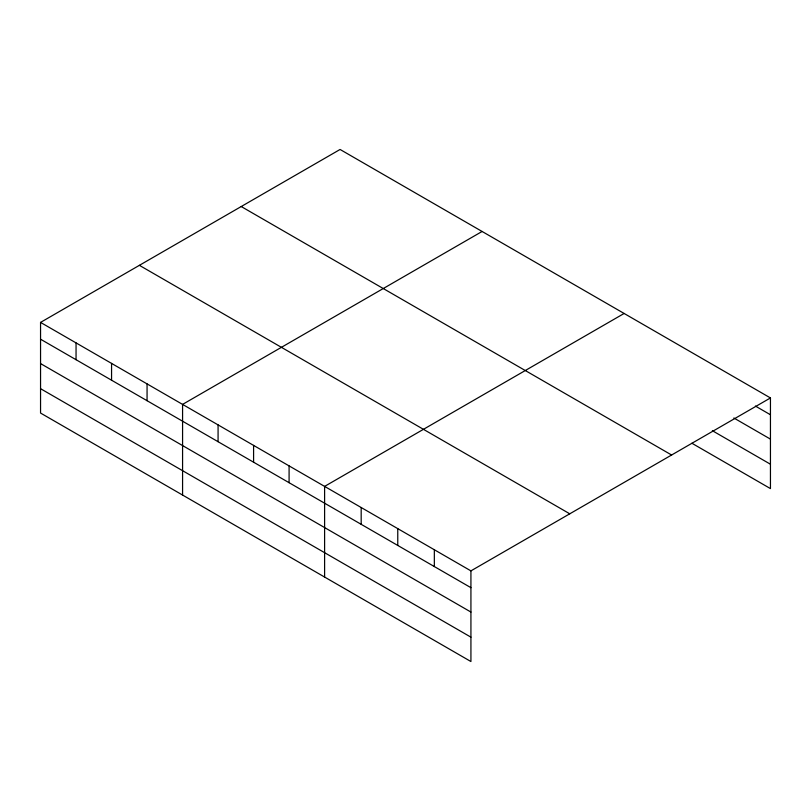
<?xml version="1.0" encoding="UTF-8"?>
<svg xmlns="http://www.w3.org/2000/svg" width="811" height="811" viewBox="0 0 811 811"><rect width="100%" height="100%" fill="white"/><g stroke="black" fill="none" stroke-linecap="round" stroke-linejoin="round"><path stroke-width="1.22" d="M40.55 322.403L470.927 570.873L470.927 661.533L40.55 413.052L40.55 322.403L340.073 149.467L770.45 397.948L770.45 488.597L691.905 443.252M482.099 231.47L182.576 404.395L182.576 495.055M624.125 313.462L324.603 486.397L324.603 577.047M470.927 570.873L770.45 397.948M755.386 406.058L770.45 414.756M733.864 418L770.45 439.126M712.352 430.692L770.45 464.227M241.232 206.541L671.609 455.012M139.391 265.329L569.768 513.809M40.55 339.211L470.927 587.681M40.55 363.581L470.927 612.052M40.55 388.682L470.927 637.162M434.341 549.757L434.341 566.565M397.765 528.63L397.765 545.438M361.179 507.514L361.179 524.322M289.091 465.889L289.091 482.697M253.59 445.391L253.59 462.199M218.078 424.893L218.078 441.701M147.065 383.897L147.065 400.705M111.563 363.399L111.563 380.207M76.052 342.901L76.052 359.709"/></g></svg>
